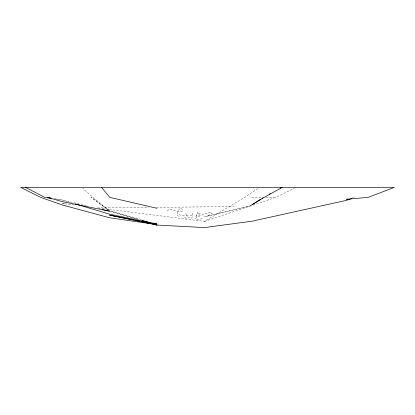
<?xml version="1.0" encoding="UTF-8"?>
<svg xmlns="http://www.w3.org/2000/svg" width="415" height="415" viewBox="0 0 415 415"><rect width="100%" height="100%" fill="white"/><g stroke="black" fill="none" stroke-linecap="round" stroke-linejoin="round"><path stroke-width="0.31" stroke-dasharray="2.08 1.56" d="M192.477 213.071L192.316 217.263L190.708 218.529L189.354 217.621M178.45 216.459L177.532 215.375L177.568 214.84L178.445 214.093L181.739 215.909M167.525 211.183L168.168 209.86L169.175 209.061L169.896 209.061L177.817 211.738L182.071 211.458L182.476 209.502L180.193 208.148L177.247 211.915L177.532 215.375M196.139 215.764L195.818 216.397L196.098 216.542C198.126 216.677 199.631 215.115 200.575 213.486L199.584 213.066L197.685 213.772L196.062 215.644L197.846 212.485L197.353 211.883L196.591 211.878M257.855 188.483L244.767 197.353L204.517 221.413L98.625 208.097M207.723 215.971L212.107 213.377L211.702 212.324C206.571 212.174 183.726 222.217 203.153 218.581M295.267 187.699L275.918 197.353L253.031 205.109M204.517 221.413L251.827 205.529L204.496 216.806L251.806 205.498M190.148 215.805L193.027 215.24M352.211 198.033L355.333 197.353M188.083 215.447L182.294 215.639M97.343 207.936L148.487 207.422M156.253 207.35L233.936 206.577M251.708 197.353L261.912 197.353M265.735 197.353L274.025 197.353M64.865 203.848L75.691 205.212M56.067 199.091L62.364 200.061L86.304 205.71M54.215 198.593L62.364 200.061L71.681 202.847M148.228 221.496L109.576 210.488L91.046 197.353L108.538 210.187M138.491 219.494L110.183 211.126L136.639 219.006M108.585 210.146L92.846 197.353L82.808 188.28M184.665 217.387L186.522 218.466L187.964 218.176L188.41 217.429L186.719 215.613L185.344 212.791"/><path stroke-width="0.62" d="M351.759 198.552L346.395 200.352L251.915 221.231L204.465 227.586L156.937 225.049L142.184 220.588M260.366 199.418L251.791 204.927L264.22 197.353L282.164 187.414M261.974 198.386L263.043 197.696M269.148 194.246L270.258 193.629M280.275 188.037L281.391 187.414M347.594 199.034L346.375 199.299L368.198 197.353L394.25 187.414L20.75 187.414L40.571 197.353L62.307 204.979L109.56 217.771L156.346 224.531M62.317 203.526L64.226 203.77M51.662 198.417L44.737 197.353L25.616 187.414M50.454 197.919L47.32 197.353L62.369 201.643L109.612 211.209L102.054 209.425M133.583 219.945L109.544 215.136L156.953 224.956M134.849 220.199L139.907 221.211M141.173 221.465L145.603 222.347M146.869 222.601L148.134 222.855M153.192 223.867L156.356 224.499M157.031 208.314L109.742 197.353L101.602 187.414M153.841 223.099L156.958 223.986L109.576 214.171L75.411 203.957M142.174 220.65L156.937 225.049"/></g></svg>
